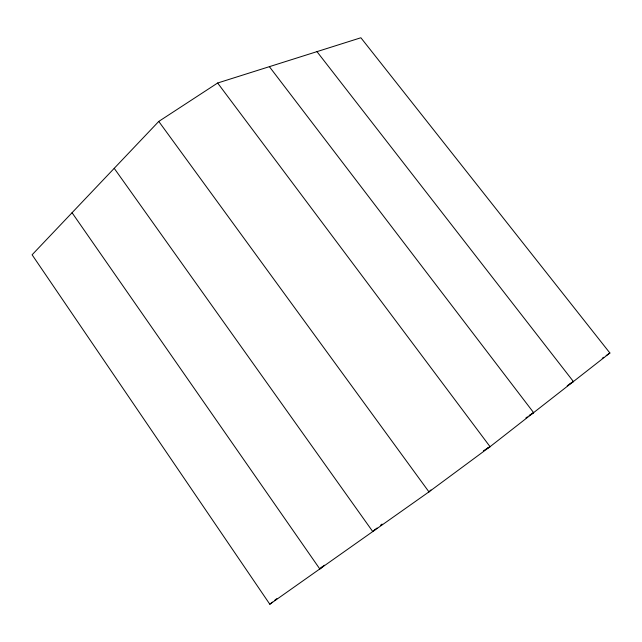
<?xml version="1.0" encoding="UTF-8"?>
<svg xmlns="http://www.w3.org/2000/svg" width="642" height="642" viewBox="0 0 642 642"><rect width="100%" height="100%" fill="white"/><g stroke="black" fill="none" stroke-linecap="round" stroke-linejoin="round"><path stroke-width="0.96" d="M158.767 121.426L32.1 254.794L269.817 604.242L428.952 491.884L490.063 446.688L609.9 353.02L360.884 37.758L217.638 83.011L158.767 121.426L428.952 491.884L430.934 489.958M217.638 83.011L490.063 446.688L483.418 450.78M487.302 448.244L490.063 446.688M316.963 51.633L573.402 381.549A36.153 1.316 -35.9 0 0 567.207 385.786M269.375 66.664L533.614 412.646A37.573 1.445 -36 0 0 529.064 415.735M114.22 168.332L372.745 531.568A38.119 1.501 -36.3 0 1 377.055 528.013M72.056 212.719L319.796 568.956A37.196 1.412 -36.4 0 1 324.419 565.193M428.84 491.467L428.952 491.884M533.614 412.646A36.153 1.316 -35.9 0 1 529.506 415.334M525.902 417.918A37.573 1.445 -36 0 1 527.419 416.867M573.402 381.549A34.917 1.196 -35.8 0 1 569.96 383.836M602.252 358.3A34.917 1.196 -35.8 0 1 603.729 357.265M606.144 355.588A34.917 1.196 -35.8 0 1 609.9 353.02M375.209 529.321A37.196 1.412 -36.4 0 1 372.745 531.568M380.521 525.26A38.119 1.501 -36.3 0 1 382.054 524.065M322.677 566.421A36.474 1.316 -36.6 0 1 319.796 568.956M269.817 604.242A36.474 1.316 -36.6 0 1 272.441 602.108M274.712 600.302A36.474 1.316 -36.6 0 1 276.887 598.593"/></g></svg>
